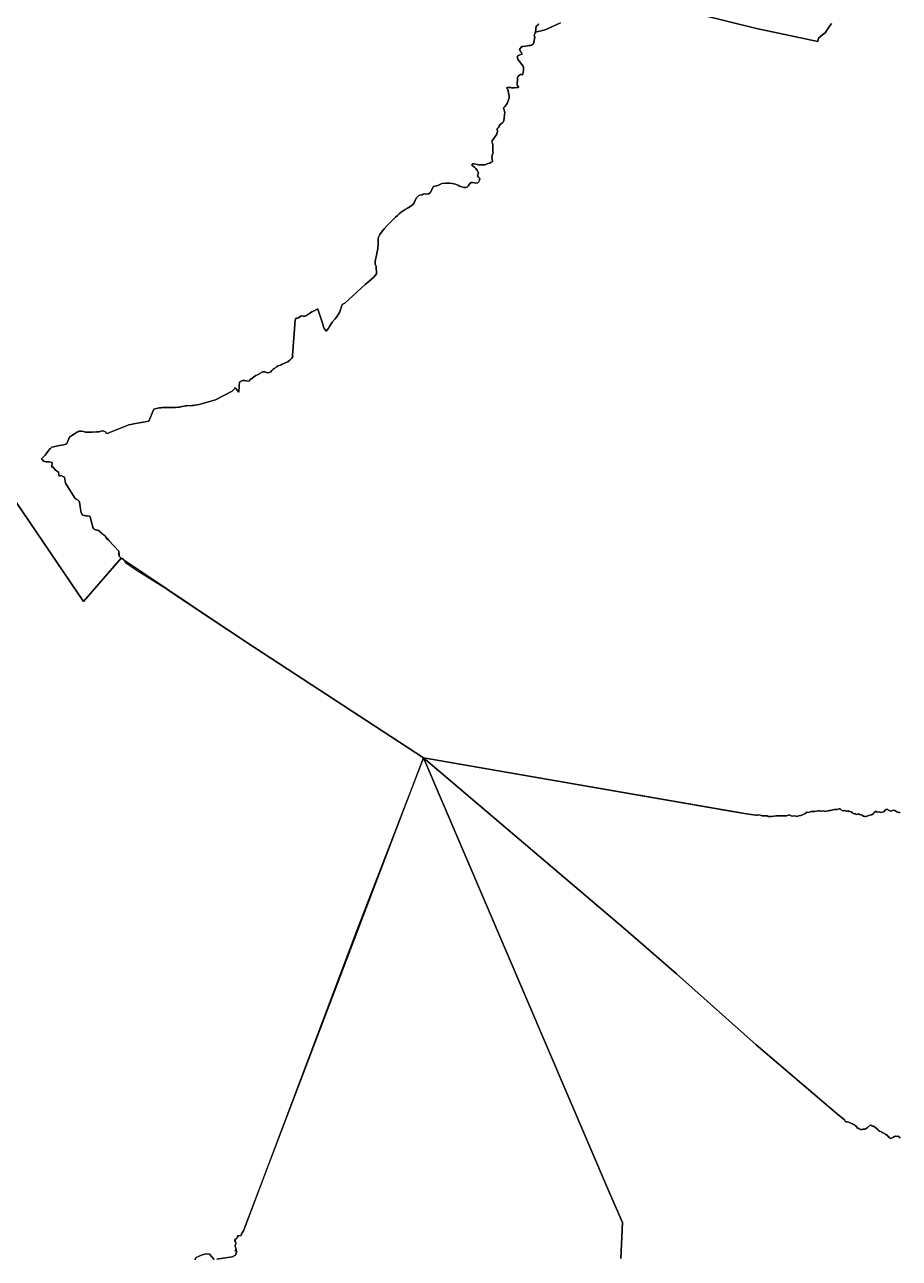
# Model space of a CAD drawing. Header units: inches. Extents: x 33.9 to 41.9, y -4.8 to 5.4.
# Drawn here: x 37.077 to 37.584, y -0.441 to 0.274 of the extents above; entities that cross this region are included whole.
import ezdxf

# ---------------------------------------------------------------- set-up
doc = ezdxf.new("R2010")
doc.units = ezdxf.units.IN
doc.header["$MEASUREMENT"] = 0
doc.layers.add('Counties', color=7, linetype='Continuous')

msp = doc.modelspace()

# ---------------------------------------------------------------- linework, layer by layer
at = {"layer": 'Counties'}
for points in [[(37.46936, 0.28014), (37.50148, 0.27225), (37.53706, 0.26467), (37.53749, 0.26661), (37.53907, 0.26793), (37.54136, 0.26967), (37.54364, 0.27311), (37.54501, 0.27513)], [(37.54501, 0.27513), (37.54364, 0.27311), (37.54136, 0.26967), (37.53907, 0.26793), (37.53749, 0.26661), (37.53706, 0.26467), (37.50148, 0.27225), (37.46936, 0.28014)], [(37.46936, 0.28014), (37.50148, 0.27225), (37.53706, 0.26467), (37.53749, 0.26661), (37.53907, 0.26793), (37.54136, 0.26967), (37.54364, 0.27311), (37.54501, 0.27513)], [(37.54501, 0.27513), (37.54364, 0.27311), (37.54136, 0.26967), (37.53907, 0.26793), (37.53749, 0.26661), (37.53706, 0.26467), (37.50148, 0.27225), (37.46936, 0.28014)], [(37.37523, 0.27483), (37.37495, 0.27436), (37.37447, 0.27396), (37.37378, 0.27361), (37.3734, 0.27003), (37.37334, 0.26987), (37.37317, 0.26944), (37.37274, 0.26841), (37.37279, 0.26784), (37.37298, 0.26727), (37.37279, 0.26632), (37.37226, 0.26326), (37.37111, 0.26255), (37.37049, 0.26241), (37.36978, 0.2623), (37.36899, 0.26218), (37.36766, 0.26192), (37.36632, 0.26172), (37.36561, 0.26169), (37.36484, 0.26074), (37.36426, 0.26002), (37.36562, 0.25733), (37.36442, 0.25701), (37.36358, 0.25666), (37.36304, 0.25617), (37.36275, 0.25574), (37.36338, 0.25405), (37.36625, 0.25038), (37.36641, 0.24947), (37.36641, 0.24871), (37.36642, 0.24792), (37.36621, 0.24668), (37.36585, 0.24545), (37.36534, 0.24557), (37.36463, 0.24565), (37.36424, 0.2451), (37.36347, 0.24454), (37.36305, 0.24377), (37.36297, 0.24298), (37.36273, 0.23985), (37.36293, 0.23889), (37.36371, 0.23843), (37.36319, 0.23796), (37.3626, 0.23795), (37.36121, 0.23791), (37.35958, 0.23792), (37.35905, 0.23797), (37.35816, 0.23799), (37.3572, 0.23802), (37.3567, 0.23762), (37.35738, 0.23687), (37.35818, 0.23303), (37.35813, 0.23207), (37.35781, 0.23086), (37.35728, 0.22929), (37.35695, 0.22868), (37.35671, 0.22812), (37.35563, 0.22692), (37.35492, 0.22616), (37.35544, 0.22437), (37.35567, 0.22337), (37.35549, 0.22257), (37.35544, 0.22196), (37.35533, 0.22077), (37.35524, 0.22016), (37.35503, 0.2189), (37.35463, 0.21798), (37.35418, 0.21734), (37.35319, 0.21669), (37.35245, 0.21584), (37.35221, 0.2149), (37.35148, 0.21449), (37.35131, 0.21387), (37.3514, 0.21257), (37.35129, 0.21196), (37.35103, 0.21102), (37.3483, 0.20708), (37.34808, 0.20643), (37.34846, 0.20583), (37.34876, 0.20455), (37.34877, 0.20094), (37.34896, 0.20007), (37.34841, 0.19881), (37.34823, 0.19823), (37.34822, 0.19725), (37.34839, 0.19671), (37.34849, 0.1951), (37.34765, 0.19464), (37.34691, 0.19418), (37.34576, 0.19397), (37.34511, 0.19359), (37.34432, 0.19323), (37.34324, 0.1931), (37.34234, 0.19314), (37.34139, 0.19319), (37.3405, 0.19321), (37.33972, 0.19337), (37.33882, 0.19358), (37.33765, 0.19378), (37.33686, 0.19378), (37.33637, 0.19318), (37.33673, 0.1928), (37.33724, 0.19244), (37.33808, 0.19187), (37.33895, 0.19104), (37.33975, 0.18972), (37.3404, 0.18856), (37.34014, 0.18792), (37.33975, 0.18687), (37.34042, 0.18602), (37.34118, 0.18534), (37.34092, 0.18438), (37.34041, 0.18316), (37.34001, 0.18276), (37.33877, 0.18249), (37.33809, 0.18269), (37.3369, 0.1829), (37.33625, 0.18291), (37.33545, 0.18233), (37.33501, 0.18169), (37.33444, 0.1808), (37.3339, 0.18017), (37.33299, 0.17996), (37.33186, 0.17996), (37.3308, 0.18039), (37.33018, 0.18054), (37.32939, 0.18088), (37.32889, 0.18121), (37.3281, 0.18162), (37.32698, 0.18195), (37.32602, 0.18226), (37.32518, 0.18245), (37.3236, 0.1826), (37.32155, 0.18262), (37.31921, 0.18241), (37.31795, 0.18174), (37.31683, 0.18113), (37.31434, 0.18054), (37.31246, 0.1769), (37.31148, 0.17632), (37.31055, 0.17624), (37.30961, 0.17628), (37.30835, 0.17625), (37.30771, 0.17576), (37.30649, 0.17561), (37.3058, 0.17535), (37.30425, 0.1739), (37.30308, 0.17112), (37.30237, 0.17022), (37.30111, 0.16924), (37.29917, 0.16809), (37.29787, 0.16737), (37.29669, 0.16648), (37.29575, 0.16585), (37.29449, 0.16487), (37.29348, 0.16388), (37.29238, 0.16282), (37.29187, 0.16242), (37.29127, 0.16182), (37.28978, 0.16042), (37.28881, 0.15939), (37.28733, 0.15779), (37.28574, 0.15603), (37.28411, 0.15411), (37.28317, 0.15283), (37.28241, 0.1513), (37.28232, 0.15018), (37.28228, 0.14807), (37.28225, 0.14711), (37.28215, 0.14476), (37.28139, 0.14183), (37.28044, 0.13719), (37.28057, 0.13551), (37.28113, 0.1343), (37.28126, 0.12997), (37.27974, 0.12814), (37.27586, 0.12474), (37.27471, 0.12373), (37.26291, 0.11299), (37.26146, 0.11226), (37.25995, 0.10792), (37.25825, 0.1051), (37.25714, 0.10377), (37.25553, 0.10196), (37.25406, 0.0995), (37.25324, 0.09809), (37.25216, 0.09682), (37.25101, 0.09825), (37.25061, 0.09924), (37.25009, 0.10088), (37.24737, 0.10959), (37.24687, 0.1095), (37.24617, 0.10919), (37.24571, 0.10883), (37.24493, 0.10851), (37.24383, 0.10792), (37.24306, 0.10744), (37.24198, 0.10673), (37.241, 0.10599), (37.24053, 0.1057), (37.23993, 0.10555), (37.23893, 0.10553), (37.23785, 0.1056), (37.23692, 0.10514), (37.23617, 0.10456), (37.23528, 0.10435), (37.23479, 0.10422), (37.23436, 0.10375), (37.2341, 0.10321), (37.23251, 0.08275), (37.2328, 0.08199), (37.23225, 0.08107), (37.2317, 0.08054), (37.23106, 0.07997), (37.22988, 0.07907), (37.22938, 0.07881), (37.22845, 0.07845), (37.22765, 0.0781), (37.2266, 0.07756), (37.22608, 0.07732), (37.22546, 0.07702), (37.22446, 0.0766), (37.22394, 0.0764), (37.2234, 0.07605), (37.22269, 0.07555), (37.22192, 0.0751), (37.22141, 0.07476), (37.22071, 0.07398), (37.21999, 0.07327), (37.21928, 0.07281), (37.21807, 0.07259), (37.21654, 0.07318), (37.2155, 0.07313), (37.2145, 0.07275), (37.2138, 0.07226), (37.21231, 0.07147), (37.21133, 0.07109), (37.20796, 0.0685), (37.20776, 0.06777), (37.20566, 0.06805), (37.20496, 0.0681), (37.20387, 0.06817), (37.20317, 0.06799), (37.20217, 0.06734), (37.20183, 0.06673), (37.2016, 0.06588), (37.20166, 0.06493), (37.20154, 0.06148), (37.20051, 0.06261), (37.19989, 0.06329), (37.19944, 0.06378), (37.19909, 0.06416), (37.19931, 0.06365), (37.19762, 0.062), (37.18791, 0.05696), (37.17842, 0.05419), (37.17601, 0.05386), (37.17523, 0.05373), (37.17437, 0.05367), (37.17113, 0.05352), (37.17032, 0.0535), (37.16793, 0.0529), (37.16725, 0.05277), (37.16662, 0.05271), (37.16485, 0.05253), (37.16355, 0.05247), (37.16221, 0.05247), (37.15717, 0.05244), (37.15649, 0.0524), (37.15531, 0.05234), (37.15219, 0.05158), (37.1494, 0.04467), (37.14051, 0.04298), (37.13981, 0.04279), (37.13784, 0.04244), (37.12518, 0.03735), (37.12466, 0.03769), (37.12414, 0.03833), (37.12333, 0.03884), (37.12264, 0.03891), (37.12157, 0.03873), (37.1205, 0.03849), (37.11896, 0.03833), (37.11647, 0.03819), (37.11395, 0.03817), (37.11261, 0.03823), (37.11155, 0.0385), (37.11009, 0.0387), (37.10894, 0.0387), (37.10832, 0.03843), (37.10761, 0.03822), (37.10663, 0.03743), (37.10618, 0.03719), (37.10471, 0.03625), (37.10413, 0.03582), (37.10345, 0.03528), (37.1019, 0.03172), (37.10115, 0.03134), (37.10005, 0.03093), (37.09753, 0.03057), (37.0932, 0.02951), (37.09239, 0.02881), (37.09192, 0.02856), (37.08934, 0.02496), (37.08719, 0.02284), (37.08733, 0.02236), (37.08784, 0.02193), (37.08837, 0.02141), (37.089, 0.02118), (37.08988, 0.02109), (37.09158, 0.021), (37.09324, 0.02058), (37.09306, 0.01797), (37.09371, 0.01811), (37.09521, 0.01615), (37.09693, 0.01508), (37.09744, 0.01265), (37.09811, 0.01299), (37.09853, 0.01328), (37.09905, 0.01275), (37.1004, 0.01203), (37.10106, 0.00856), (37.10666, -0.00025), (37.10678, -0.0002), (37.10693, -0.00042), (37.10728, -0.00045), (37.10745, -0.00065), (37.1077, -0.00077), (37.10797, -0.00095), (37.10834, -0.00112), (37.10861, -0.00133), (37.10881, -0.00152), (37.10895, -0.00185), (37.10917, -0.0024), (37.10999, -0.0077), (37.11019, -0.00845), (37.1104, -0.00901), (37.11068, -0.00956), (37.11088, -0.00974), (37.1111, -0.00986), (37.11142, -0.00997), (37.11175, -0.01004), (37.11201, -0.01012), (37.11232, -0.01018), (37.11289, -0.01024), (37.11355, -0.01027), (37.11414, -0.0103), (37.11455, -0.01034), (37.11483, -0.01043), (37.11504, -0.01056), (37.11525, -0.0108), (37.11543, -0.01102), (37.11562, -0.0115), (37.11679, -0.01697), (37.11738, -0.01784), (37.11789, -0.01827), (37.11852, -0.01845), (37.11922, -0.01857), (37.11977, -0.01869), (37.12035, -0.01891), (37.12064, -0.01891), (37.12357, -0.02175), (37.12628, -0.02476), (37.1319, -0.03078), (37.13209, -0.0337), (37.13335, -0.03486), (37.11139, -0.06005), (37.07238, -0.00244)], [(37.37523, 0.27483), (37.37495, 0.27436), (37.37447, 0.27396), (37.37378, 0.27361), (37.3734, 0.27003), (37.37334, 0.26987), (37.37317, 0.26944), (37.37274, 0.26841), (37.37279, 0.26784), (37.37298, 0.26727), (37.37279, 0.26632), (37.37226, 0.26326), (37.37111, 0.26255), (37.37049, 0.26241), (37.36978, 0.2623), (37.36899, 0.26218), (37.36766, 0.26192), (37.36632, 0.26172), (37.36561, 0.26169), (37.36484, 0.26074), (37.36426, 0.26002), (37.36562, 0.25733), (37.36442, 0.25701), (37.36358, 0.25666), (37.36304, 0.25617), (37.36275, 0.25574), (37.36338, 0.25405), (37.36625, 0.25038), (37.36641, 0.24947), (37.36641, 0.24871), (37.36642, 0.24792), (37.36621, 0.24668), (37.36585, 0.24545), (37.36534, 0.24557), (37.36463, 0.24565), (37.36424, 0.2451), (37.36347, 0.24454), (37.36305, 0.24377), (37.36297, 0.24298), (37.36273, 0.23985), (37.36293, 0.23889), (37.36371, 0.23843), (37.36319, 0.23796), (37.3626, 0.23795), (37.36121, 0.23791), (37.35958, 0.23792), (37.35905, 0.23797), (37.35816, 0.23799), (37.3572, 0.23802), (37.3567, 0.23762), (37.35738, 0.23687), (37.35818, 0.23303), (37.35813, 0.23207), (37.35781, 0.23086), (37.35728, 0.22929), (37.35695, 0.22868), (37.35671, 0.22812), (37.35563, 0.22692), (37.35492, 0.22616), (37.35544, 0.22437), (37.35567, 0.22337), (37.35549, 0.22257), (37.35544, 0.22196), (37.35533, 0.22077), (37.35524, 0.22016), (37.35503, 0.2189), (37.35463, 0.21798), (37.35418, 0.21734), (37.35319, 0.21669), (37.35245, 0.21584), (37.35221, 0.2149), (37.35148, 0.21449), (37.35131, 0.21387), (37.3514, 0.21257), (37.35129, 0.21196), (37.35103, 0.21102), (37.3483, 0.20708), (37.34808, 0.20643), (37.34846, 0.20583), (37.34876, 0.20455), (37.34877, 0.20094), (37.34896, 0.20007), (37.34841, 0.19881), (37.34823, 0.19823), (37.34822, 0.19725), (37.34839, 0.19671), (37.34849, 0.1951), (37.34765, 0.19464), (37.34691, 0.19418), (37.34576, 0.19397), (37.34511, 0.19359), (37.34432, 0.19323), (37.34324, 0.1931), (37.34234, 0.19314), (37.34139, 0.19319), (37.3405, 0.19321), (37.33972, 0.19337), (37.33882, 0.19358), (37.33765, 0.19378), (37.33686, 0.19378), (37.33637, 0.19318), (37.33673, 0.1928), (37.33724, 0.19244), (37.33808, 0.19187), (37.33895, 0.19104), (37.33975, 0.18972), (37.3404, 0.18856), (37.34014, 0.18792), (37.33975, 0.18687), (37.34042, 0.18602), (37.34118, 0.18534), (37.34092, 0.18438), (37.34041, 0.18316), (37.34001, 0.18276), (37.33877, 0.18249), (37.33809, 0.18269), (37.3369, 0.1829), (37.33625, 0.18291), (37.33545, 0.18233), (37.33501, 0.18169), (37.33444, 0.1808), (37.3339, 0.18017), (37.33299, 0.17996), (37.33186, 0.17996), (37.3308, 0.18039), (37.33018, 0.18054), (37.32939, 0.18088), (37.32889, 0.18121), (37.3281, 0.18162), (37.32698, 0.18195), (37.32602, 0.18226), (37.32518, 0.18245), (37.3236, 0.1826), (37.32155, 0.18262), (37.31921, 0.18241), (37.31795, 0.18174), (37.31683, 0.18113), (37.31434, 0.18054), (37.31246, 0.1769), (37.31148, 0.17632), (37.31055, 0.17624), (37.30961, 0.17628), (37.30835, 0.17625), (37.30771, 0.17576), (37.30649, 0.17561), (37.3058, 0.17535), (37.30425, 0.1739), (37.30308, 0.17112), (37.30237, 0.17022), (37.30111, 0.16924), (37.29917, 0.16809), (37.29787, 0.16737), (37.29669, 0.16648), (37.29575, 0.16585), (37.29449, 0.16487), (37.29348, 0.16388), (37.29238, 0.16282), (37.29187, 0.16242), (37.29127, 0.16182), (37.28978, 0.16042), (37.28881, 0.15939), (37.28733, 0.15779), (37.28574, 0.15603), (37.28411, 0.15411), (37.28317, 0.15283), (37.28241, 0.1513), (37.28232, 0.15018), (37.28228, 0.14807), (37.28225, 0.14711), (37.28215, 0.14476), (37.28139, 0.14183), (37.28044, 0.13719), (37.28057, 0.13551), (37.28113, 0.1343), (37.28126, 0.12997), (37.27974, 0.12814), (37.27586, 0.12474), (37.27471, 0.12373), (37.26291, 0.11299), (37.26146, 0.11226), (37.25995, 0.10792), (37.25825, 0.1051), (37.25714, 0.10377), (37.25553, 0.10196), (37.25406, 0.0995), (37.25324, 0.09809), (37.25216, 0.09682), (37.25101, 0.09825), (37.25061, 0.09924), (37.25009, 0.10088), (37.24737, 0.10959), (37.24687, 0.1095), (37.24617, 0.10919), (37.24571, 0.10883), (37.24493, 0.10851), (37.24383, 0.10792), (37.24306, 0.10744), (37.24198, 0.10673), (37.241, 0.10599), (37.24053, 0.1057), (37.23993, 0.10555), (37.23893, 0.10553), (37.23785, 0.1056), (37.23692, 0.10514), (37.23617, 0.10456), (37.23528, 0.10435), (37.23479, 0.10422), (37.23436, 0.10375), (37.2341, 0.10321), (37.23251, 0.08275), (37.2328, 0.08199), (37.23225, 0.08107), (37.2317, 0.08054), (37.23106, 0.07997), (37.22988, 0.07907), (37.22938, 0.07881), (37.22845, 0.07845), (37.22765, 0.0781), (37.2266, 0.07756), (37.22608, 0.07732), (37.22546, 0.07702), (37.22446, 0.0766), (37.22394, 0.0764), (37.2234, 0.07605), (37.22269, 0.07555), (37.22192, 0.0751), (37.22141, 0.07476), (37.22071, 0.07398), (37.21999, 0.07327), (37.21928, 0.07281), (37.21807, 0.07259), (37.21654, 0.07318), (37.2155, 0.07313), (37.2145, 0.07275), (37.2138, 0.07226), (37.21231, 0.07147), (37.21133, 0.07109), (37.20796, 0.0685), (37.20776, 0.06777), (37.20566, 0.06805), (37.20496, 0.0681), (37.20387, 0.06817), (37.20317, 0.06799), (37.20217, 0.06734), (37.20183, 0.06673), (37.2016, 0.06588), (37.20166, 0.06493), (37.20154, 0.06148), (37.20051, 0.06261), (37.19989, 0.06329), (37.19944, 0.06378), (37.19909, 0.06416), (37.19931, 0.06365), (37.19762, 0.062), (37.18791, 0.05696), (37.17842, 0.05419), (37.17601, 0.05386), (37.17523, 0.05373), (37.17437, 0.05367), (37.17113, 0.05352), (37.17032, 0.0535), (37.16793, 0.0529), (37.16725, 0.05277), (37.16662, 0.05271), (37.16485, 0.05253), (37.16355, 0.05247), (37.16221, 0.05247), (37.15717, 0.05244), (37.15649, 0.0524), (37.15531, 0.05234), (37.15219, 0.05158), (37.1494, 0.04467), (37.14051, 0.04298), (37.13981, 0.04279), (37.13784, 0.04244), (37.12518, 0.03735), (37.12466, 0.03769), (37.12414, 0.03833), (37.12333, 0.03884), (37.12264, 0.03891), (37.12157, 0.03873), (37.1205, 0.03849), (37.11896, 0.03833), (37.11647, 0.03819), (37.11395, 0.03817), (37.11261, 0.03823), (37.11155, 0.0385), (37.11009, 0.0387), (37.10894, 0.0387), (37.10832, 0.03843), (37.10761, 0.03822), (37.10663, 0.03743), (37.10618, 0.03719), (37.10471, 0.03625), (37.10413, 0.03582), (37.10345, 0.03528), (37.1019, 0.03172), (37.10115, 0.03134), (37.10005, 0.03093), (37.09753, 0.03057), (37.0932, 0.02951), (37.09239, 0.02881), (37.09192, 0.02856), (37.08934, 0.02496), (37.08719, 0.02284), (37.08733, 0.02236), (37.08784, 0.02193), (37.08837, 0.02141), (37.089, 0.02118), (37.08988, 0.02109), (37.09158, 0.021), (37.09324, 0.02058), (37.09306, 0.01797), (37.09371, 0.01811), (37.09521, 0.01615), (37.09693, 0.01508), (37.09744, 0.01265), (37.09811, 0.01299), (37.09853, 0.01328), (37.09905, 0.01275), (37.1004, 0.01203), (37.10106, 0.00856), (37.10666, -0.00025), (37.10678, -0.0002), (37.10693, -0.00042), (37.10728, -0.00045), (37.10745, -0.00065), (37.1077, -0.00077), (37.10797, -0.00095), (37.10834, -0.00112), (37.10861, -0.00133), (37.10881, -0.00152), (37.10895, -0.00185), (37.10917, -0.0024), (37.10999, -0.0077), (37.11019, -0.00845), (37.1104, -0.00901), (37.11068, -0.00956), (37.11088, -0.00974), (37.1111, -0.00986), (37.11142, -0.00997), (37.11175, -0.01004), (37.11201, -0.01012), (37.11232, -0.01018), (37.11289, -0.01024), (37.11355, -0.01027), (37.11414, -0.0103), (37.11455, -0.01034), (37.11483, -0.01043), (37.11504, -0.01056), (37.11525, -0.0108), (37.11543, -0.01102), (37.11562, -0.0115), (37.11679, -0.01697), (37.11738, -0.01784), (37.11789, -0.01827), (37.11852, -0.01845), (37.11922, -0.01857), (37.11977, -0.01869), (37.12035, -0.01891), (37.12064, -0.01891), (37.12357, -0.02175), (37.12628, -0.02476), (37.1319, -0.03078), (37.13209, -0.0337), (37.13335, -0.03486), (37.11139, -0.06005), (37.07238, -0.00244)], [(37.58477, -0.1823), (37.58417, -0.1823), (37.58325, -0.18215), (37.58223, -0.18148), (37.58176, -0.1812), (37.5808, -0.18094), (37.57957, -0.18148), (37.5788, -0.18134), (37.57771, -0.18079), (37.57744, -0.18032), (37.57676, -0.18045), (37.57589, -0.18102), (37.57523, -0.18182), (37.57414, -0.18211), (37.57341, -0.18225), (37.57262, -0.18195), (37.57168, -0.18207), (37.57115, -0.18186), (37.57046, -0.18143), (37.57007, -0.18187), (37.56971, -0.18245), (37.56905, -0.18296), (37.56811, -0.18354), (37.56709, -0.18383), (37.56563, -0.18448), (37.56491, -0.18462), (37.56411, -0.18454), (37.56331, -0.18441), (37.56287, -0.18385), (37.56203, -0.18356), (37.56126, -0.18336), (37.56062, -0.18314), (37.55996, -0.1832), (37.55937, -0.18345), (37.5589, -0.18309), (37.55818, -0.18296), (37.55703, -0.18242), (37.55656, -0.18195), (37.556, -0.18173), (37.55525, -0.18174), (37.55458, -0.18137), (37.55407, -0.18158), (37.55341, -0.18152), (37.5528, -0.18116), (37.55191, -0.18138), (37.55097, -0.18117), (37.55037, -0.18054), (37.54996, -0.18023), (37.54938, -0.18007), (37.54888, -0.18027), (37.54833, -0.18055), (37.54769, -0.18056), (37.54669, -0.1805), (37.54591, -0.18074), (37.54517, -0.18097), (37.54436, -0.18112), (37.54377, -0.18112), (37.54286, -0.18129), (37.54157, -0.18161), (37.54031, -0.18123), (37.53866, -0.18141), (37.53778, -0.18135), (37.53724, -0.18129), (37.53536, -0.18173), (37.53407, -0.18168), (37.53314, -0.18165), (37.53167, -0.18221), (37.53071, -0.18216), (37.52951, -0.18307), (37.52864, -0.18352), (37.5277, -0.18386), (37.52713, -0.18405), (37.52582, -0.1843), (37.52514, -0.18457), (37.52459, -0.18433), (37.52363, -0.1843), (37.52243, -0.18438), (37.52169, -0.18425), (37.52038, -0.18361), (37.51884, -0.18415), (37.51678, -0.18427), (37.51594, -0.18413), (37.51367, -0.18422), (37.51287, -0.1843), (37.51158, -0.18437), (37.51019, -0.18451), (37.50908, -0.18468), (37.50833, -0.18454), (37.50764, -0.18429), (37.50641, -0.18412), (37.50524, -0.18412), (37.50471, -0.18414), (37.50372, -0.18382), (37.50273, -0.18362), (37.502, -0.18374), (37.50123, -0.1838), (37.49565, -0.18303), (37.30843, -0.15054), (37.21052, -0.08653), (37.18268, -0.06806), (37.15995, -0.053), (37.14262, -0.04221), (37.13587, -0.03748), (37.13539, -0.03632), (37.13442, -0.03525), (37.13335, -0.03486), (37.13209, -0.0337), (37.132, -0.03243), (37.1319, -0.03078), (37.12628, -0.02476), (37.12493, -0.02379), (37.12444, -0.02253), (37.12357, -0.02175), (37.12144, -0.0202), (37.12086, -0.01913), (37.12064, -0.01891), (37.12035, -0.01891), (37.11977, -0.01869), (37.11922, -0.01857), (37.11852, -0.01845), (37.11789, -0.01827), (37.11738, -0.01784), (37.11679, -0.01697), (37.11562, -0.0115), (37.11543, -0.01102), (37.11525, -0.0108), (37.11504, -0.01056), (37.11483, -0.01043), (37.1111, -0.00986), (37.11019, -0.00845), (37.1099, -0.0073), (37.10917, -0.0024), (37.10895, -0.00185), (37.10881, -0.00152), (37.10861, -0.00133), (37.10834, -0.00112), (37.10797, -0.00095), (37.1077, -0.00077), (37.10745, -0.00065), (37.10728, -0.00045), (37.10693, -0.00042), (37.10678, -0.0002), (37.10666, -0.00025), (37.10106, 0.00856), (37.1004, 0.01203), (37.09905, 0.01275), (37.09853, 0.01328), (37.09811, 0.01299), (37.09744, 0.01265), (37.09693, 0.01508), (37.09521, 0.01615), (37.09371, 0.01811), (37.09306, 0.01797), (37.09324, 0.02058), (37.09158, 0.021), (37.08988, 0.02109), (37.089, 0.02118), (37.08837, 0.02141), (37.08784, 0.02193), (37.08733, 0.02236), (37.08719, 0.02284), (37.08934, 0.02496), (37.09192, 0.02856), (37.09239, 0.02881), (37.0932, 0.02951), (37.09753, 0.03057), (37.10005, 0.03093), (37.10115, 0.03134), (37.1019, 0.03172), (37.10345, 0.03528), (37.10413, 0.03582), (37.10471, 0.03625), (37.10618, 0.03719), (37.10663, 0.03743), (37.10761, 0.03822), (37.10832, 0.03843), (37.10894, 0.0387), (37.11009, 0.0387), (37.11155, 0.0385), (37.11261, 0.03823), (37.11395, 0.03817), (37.11647, 0.03819), (37.11896, 0.03833), (37.1205, 0.03849), (37.12157, 0.03873), (37.12264, 0.03891), (37.12333, 0.03884), (37.12414, 0.03833), (37.12466, 0.03769), (37.12518, 0.03735), (37.13784, 0.04244), (37.13981, 0.04279), (37.14051, 0.04298), (37.1494, 0.04467), (37.15219, 0.05158), (37.15531, 0.05234), (37.15649, 0.0524), (37.15717, 0.05244), (37.16221, 0.05247), (37.16355, 0.05247), (37.16485, 0.05253), (37.16662, 0.05271), (37.16725, 0.05277), (37.16793, 0.0529), (37.17032, 0.0535), (37.17113, 0.05352), (37.17437, 0.05367), (37.17523, 0.05373), (37.17601, 0.05386), (37.17842, 0.05419), (37.18791, 0.05696), (37.19762, 0.062), (37.19931, 0.06365), (37.19909, 0.06416), (37.19944, 0.06378), (37.19989, 0.06329), (37.20051, 0.06261), (37.20154, 0.06148), (37.20166, 0.06493), (37.2016, 0.06588), (37.20183, 0.06673), (37.20217, 0.06734), (37.20317, 0.06799), (37.20387, 0.06817), (37.20496, 0.0681), (37.20566, 0.06805), (37.20776, 0.06777), (37.20796, 0.0685), (37.21133, 0.07109), (37.21231, 0.07147), (37.2138, 0.07226), (37.2145, 0.07275), (37.2155, 0.07313), (37.21654, 0.07318), (37.21807, 0.07259), (37.21928, 0.07281), (37.21999, 0.07327), (37.22071, 0.07398), (37.22141, 0.07476), (37.22192, 0.0751), (37.22269, 0.07555), (37.2234, 0.07605), (37.22394, 0.0764), (37.22446, 0.0766), (37.22546, 0.07702), (37.22608, 0.07732), (37.2266, 0.07756), (37.22765, 0.0781), (37.22845, 0.07845), (37.22938, 0.07881), (37.22988, 0.07907), (37.23106, 0.07997), (37.2317, 0.08054), (37.23225, 0.08107), (37.2328, 0.08199), (37.23251, 0.08275), (37.2341, 0.10321), (37.23436, 0.10375), (37.23479, 0.10422), (37.23528, 0.10435), (37.23617, 0.10456), (37.23692, 0.10514), (37.23785, 0.1056), (37.23893, 0.10553), (37.23993, 0.10555), (37.24053, 0.1057), (37.241, 0.10599), (37.24198, 0.10673), (37.24306, 0.10744), (37.24383, 0.10792), (37.24493, 0.10851), (37.24571, 0.10883), (37.24617, 0.10919), (37.24687, 0.1095), (37.24737, 0.10959), (37.25009, 0.10088), (37.25061, 0.09924), (37.25101, 0.09825), (37.25216, 0.09682), (37.25324, 0.09809), (37.25406, 0.0995), (37.25553, 0.10196), (37.25714, 0.10377), (37.25825, 0.1051), (37.25995, 0.10792), (37.26146, 0.11226), (37.26291, 0.11299), (37.27471, 0.12373), (37.27586, 0.12474), (37.27974, 0.12814), (37.28126, 0.12997), (37.28113, 0.1343), (37.28057, 0.13551), (37.28044, 0.13719), (37.28139, 0.14183), (37.28215, 0.14476), (37.28225, 0.14711), (37.28228, 0.14807), (37.28232, 0.15018), (37.28241, 0.1513), (37.28317, 0.15283), (37.28411, 0.15411), (37.28574, 0.15603), (37.28733, 0.15779), (37.28881, 0.15939), (37.28978, 0.16042), (37.29127, 0.16182), (37.29187, 0.16242), (37.29238, 0.16282), (37.29348, 0.16388), (37.29449, 0.16487), (37.29575, 0.16585), (37.29669, 0.16648), (37.29787, 0.16737), (37.29917, 0.16809), (37.30111, 0.16924), (37.30237, 0.17022), (37.30308, 0.17112), (37.30425, 0.1739), (37.3058, 0.17535), (37.30649, 0.17561), (37.30771, 0.17576), (37.30835, 0.17625), (37.30961, 0.17628), (37.31055, 0.17624), (37.31148, 0.17632), (37.31246, 0.1769), (37.31434, 0.18054), (37.31683, 0.18113), (37.31795, 0.18174), (37.31921, 0.18241), (37.32155, 0.18262), (37.3236, 0.1826), (37.32518, 0.18245), (37.32602, 0.18226), (37.32698, 0.18195), (37.3281, 0.18162), (37.32889, 0.18121), (37.32939, 0.18088), (37.33018, 0.18054), (37.3308, 0.18039), (37.33186, 0.17996), (37.33299, 0.17996), (37.3339, 0.18017), (37.33444, 0.1808), (37.33501, 0.18169), (37.33545, 0.18233), (37.33625, 0.18291), (37.3369, 0.1829), (37.33809, 0.18269), (37.33877, 0.18249), (37.34001, 0.18276), (37.34041, 0.18316), (37.34092, 0.18438), (37.34118, 0.18534), (37.34042, 0.18602), (37.33975, 0.18687), (37.34014, 0.18792), (37.3404, 0.18856), (37.33975, 0.18972), (37.33895, 0.19104), (37.33808, 0.19187), (37.33724, 0.19244), (37.33673, 0.1928), (37.33637, 0.19318), (37.33686, 0.19378), (37.33765, 0.19378), (37.33882, 0.19358), (37.33972, 0.19337), (37.3405, 0.19321), (37.34139, 0.19319), (37.34234, 0.19314), (37.34324, 0.1931), (37.34432, 0.19323), (37.34511, 0.19359), (37.34576, 0.19397), (37.34691, 0.19418), (37.34765, 0.19464), (37.34849, 0.1951), (37.34839, 0.19671), (37.34822, 0.19725), (37.34823, 0.19823), (37.34841, 0.19881), (37.34896, 0.20007), (37.34877, 0.20094), (37.34876, 0.20455), (37.34846, 0.20583), (37.34808, 0.20643), (37.3483, 0.20708), (37.35103, 0.21102), (37.35129, 0.21196), (37.3514, 0.21257), (37.35131, 0.21387), (37.35148, 0.21449), (37.35221, 0.2149), (37.35245, 0.21584), (37.35319, 0.21669), (37.35418, 0.21734), (37.35463, 0.21798), (37.35503, 0.2189), (37.35524, 0.22016), (37.35533, 0.22077), (37.35544, 0.22196), (37.35549, 0.22257), (37.35567, 0.22337), (37.35544, 0.22437), (37.35492, 0.22616), (37.35563, 0.22692), (37.35671, 0.22812), (37.35695, 0.22868), (37.35728, 0.22929), (37.35781, 0.23086), (37.35813, 0.23207), (37.35818, 0.23303), (37.35738, 0.23687), (37.3567, 0.23762), (37.3572, 0.23802), (37.35816, 0.23799), (37.35905, 0.23797), (37.35958, 0.23792), (37.36121, 0.23791), (37.3626, 0.23795), (37.36319, 0.23796), (37.36371, 0.23843), (37.36293, 0.23889), (37.36273, 0.23985), (37.36297, 0.24298), (37.36305, 0.24377), (37.36347, 0.24454), (37.36424, 0.2451), (37.36463, 0.24565), (37.36534, 0.24557), (37.36585, 0.24545), (37.36621, 0.24668), (37.36642, 0.24792), (37.36641, 0.24871), (37.36641, 0.24947), (37.36625, 0.25038), (37.36338, 0.25405), (37.36275, 0.25574), (37.36304, 0.25617), (37.36358, 0.25666), (37.36442, 0.25701), (37.36562, 0.25733), (37.36426, 0.26002), (37.36484, 0.26074), (37.36561, 0.26169), (37.36632, 0.26172), (37.36766, 0.26192), (37.36899, 0.26218), (37.36978, 0.2623), (37.37049, 0.26241), (37.37111, 0.26255), (37.37226, 0.26326), (37.37279, 0.26632), (37.37298, 0.26727), (37.37279, 0.26784), (37.37274, 0.26841), (37.37317, 0.26944), (37.37334, 0.26987), (37.3734, 0.27003), (37.37913, 0.27141), (37.38784, 0.27557)], [(37.58477, -0.1823), (37.58417, -0.1823), (37.58325, -0.18215), (37.58223, -0.18148), (37.58176, -0.1812), (37.5808, -0.18094), (37.57957, -0.18148), (37.5788, -0.18134), (37.57771, -0.18079), (37.57744, -0.18032), (37.57676, -0.18045), (37.57589, -0.18102), (37.57523, -0.18182), (37.57414, -0.18211), (37.57341, -0.18225), (37.57262, -0.18195), (37.57168, -0.18207), (37.57115, -0.18186), (37.57046, -0.18143), (37.57007, -0.18187), (37.56971, -0.18245), (37.56905, -0.18296), (37.56811, -0.18354), (37.56709, -0.18383), (37.56563, -0.18448), (37.56491, -0.18462), (37.56411, -0.18454), (37.56331, -0.18441), (37.56287, -0.18385), (37.56203, -0.18356), (37.56126, -0.18336), (37.56062, -0.18314), (37.55996, -0.1832), (37.55937, -0.18345), (37.5589, -0.18309), (37.55818, -0.18296), (37.55703, -0.18242), (37.55656, -0.18195), (37.556, -0.18173), (37.55525, -0.18174), (37.55458, -0.18137), (37.55407, -0.18158), (37.55341, -0.18152), (37.5528, -0.18116), (37.55191, -0.18138), (37.55097, -0.18117), (37.55037, -0.18054), (37.54996, -0.18023), (37.54938, -0.18007), (37.54888, -0.18027), (37.54833, -0.18055), (37.54769, -0.18056), (37.54669, -0.1805), (37.54591, -0.18074), (37.54517, -0.18097), (37.54436, -0.18112), (37.54377, -0.18112), (37.54286, -0.18129), (37.54157, -0.18161), (37.54031, -0.18123), (37.53866, -0.18141), (37.53778, -0.18135), (37.53724, -0.18129), (37.53536, -0.18173), (37.53407, -0.18168), (37.53314, -0.18165), (37.53167, -0.18221), (37.53071, -0.18216), (37.52951, -0.18307), (37.52864, -0.18352), (37.5277, -0.18386), (37.52713, -0.18405), (37.52582, -0.1843), (37.52514, -0.18457), (37.52459, -0.18433), (37.52363, -0.1843), (37.52243, -0.18438), (37.52169, -0.18425), (37.52038, -0.18361), (37.51884, -0.18415), (37.51678, -0.18427), (37.51594, -0.18413), (37.51367, -0.18422), (37.51287, -0.1843), (37.51158, -0.18437), (37.51019, -0.18451), (37.50908, -0.18468), (37.50833, -0.18454), (37.50764, -0.18429), (37.50641, -0.18412), (37.50524, -0.18412), (37.50471, -0.18414), (37.50372, -0.18382), (37.50273, -0.18362), (37.502, -0.18374), (37.50123, -0.1838), (37.49565, -0.18303), (37.30843, -0.15054), (37.21052, -0.08653), (37.18268, -0.06806), (37.15995, -0.053), (37.14262, -0.04221), (37.13587, -0.03748), (37.13539, -0.03632), (37.13442, -0.03525), (37.13335, -0.03486), (37.13209, -0.0337), (37.132, -0.03243), (37.1319, -0.03078), (37.12628, -0.02476), (37.12493, -0.02379), (37.12444, -0.02253), (37.12357, -0.02175), (37.12144, -0.0202), (37.12086, -0.01913), (37.12064, -0.01891), (37.12035, -0.01891), (37.11977, -0.01869), (37.11922, -0.01857), (37.11852, -0.01845), (37.11789, -0.01827), (37.11738, -0.01784), (37.11679, -0.01697), (37.11562, -0.0115), (37.11543, -0.01102), (37.11525, -0.0108), (37.11504, -0.01056), (37.11483, -0.01043), (37.1111, -0.00986), (37.11019, -0.00845), (37.1099, -0.0073), (37.10917, -0.0024), (37.10895, -0.00185), (37.10881, -0.00152), (37.10861, -0.00133), (37.10834, -0.00112), (37.10797, -0.00095), (37.1077, -0.00077), (37.10745, -0.00065), (37.10728, -0.00045), (37.10693, -0.00042), (37.10678, -0.0002), (37.10666, -0.00025), (37.10106, 0.00856), (37.1004, 0.01203), (37.09905, 0.01275), (37.09853, 0.01328), (37.09811, 0.01299), (37.09744, 0.01265), (37.09693, 0.01508), (37.09521, 0.01615), (37.09371, 0.01811), (37.09306, 0.01797), (37.09324, 0.02058), (37.09158, 0.021), (37.08988, 0.02109), (37.089, 0.02118), (37.08837, 0.02141), (37.08784, 0.02193), (37.08733, 0.02236), (37.08719, 0.02284), (37.08934, 0.02496), (37.09192, 0.02856), (37.09239, 0.02881), (37.0932, 0.02951), (37.09753, 0.03057), (37.10005, 0.03093), (37.10115, 0.03134), (37.1019, 0.03172), (37.10345, 0.03528), (37.10413, 0.03582), (37.10471, 0.03625), (37.10618, 0.03719), (37.10663, 0.03743), (37.10761, 0.03822), (37.10832, 0.03843), (37.10894, 0.0387), (37.11009, 0.0387), (37.11155, 0.0385), (37.11261, 0.03823), (37.11395, 0.03817), (37.11647, 0.03819), (37.11896, 0.03833), (37.1205, 0.03849), (37.12157, 0.03873), (37.12264, 0.03891), (37.12333, 0.03884), (37.12414, 0.03833), (37.12466, 0.03769), (37.12518, 0.03735), (37.13784, 0.04244), (37.13981, 0.04279), (37.14051, 0.04298), (37.1494, 0.04467), (37.15219, 0.05158), (37.15531, 0.05234), (37.15649, 0.0524), (37.15717, 0.05244), (37.16221, 0.05247), (37.16355, 0.05247), (37.16485, 0.05253), (37.16662, 0.05271), (37.16725, 0.05277), (37.16793, 0.0529), (37.17032, 0.0535), (37.17113, 0.05352), (37.17437, 0.05367), (37.17523, 0.05373), (37.17601, 0.05386), (37.17842, 0.05419), (37.18791, 0.05696), (37.19762, 0.062), (37.19931, 0.06365), (37.19909, 0.06416), (37.19944, 0.06378), (37.19989, 0.06329), (37.20051, 0.06261), (37.20154, 0.06148), (37.20166, 0.06493), (37.2016, 0.06588), (37.20183, 0.06673), (37.20217, 0.06734), (37.20317, 0.06799), (37.20387, 0.06817), (37.20496, 0.0681), (37.20566, 0.06805), (37.20776, 0.06777), (37.20796, 0.0685), (37.21133, 0.07109), (37.21231, 0.07147), (37.2138, 0.07226), (37.2145, 0.07275), (37.2155, 0.07313), (37.21654, 0.07318), (37.21807, 0.07259), (37.21928, 0.07281), (37.21999, 0.07327), (37.22071, 0.07398), (37.22141, 0.07476), (37.22192, 0.0751), (37.22269, 0.07555), (37.2234, 0.07605), (37.22394, 0.0764), (37.22446, 0.0766), (37.22546, 0.07702), (37.22608, 0.07732), (37.2266, 0.07756), (37.22765, 0.0781), (37.22845, 0.07845), (37.22938, 0.07881), (37.22988, 0.07907), (37.23106, 0.07997), (37.2317, 0.08054), (37.23225, 0.08107), (37.2328, 0.08199), (37.23251, 0.08275), (37.2341, 0.10321), (37.23436, 0.10375), (37.23479, 0.10422), (37.23528, 0.10435), (37.23617, 0.10456), (37.23692, 0.10514), (37.23785, 0.1056), (37.23893, 0.10553), (37.23993, 0.10555), (37.24053, 0.1057), (37.241, 0.10599), (37.24198, 0.10673), (37.24306, 0.10744), (37.24383, 0.10792), (37.24493, 0.10851), (37.24571, 0.10883), (37.24617, 0.10919), (37.24687, 0.1095), (37.24737, 0.10959), (37.25009, 0.10088), (37.25061, 0.09924), (37.25101, 0.09825), (37.25216, 0.09682), (37.25324, 0.09809), (37.25406, 0.0995), (37.25553, 0.10196), (37.25714, 0.10377), (37.25825, 0.1051), (37.25995, 0.10792), (37.26146, 0.11226), (37.26291, 0.11299), (37.27471, 0.12373), (37.27586, 0.12474), (37.27974, 0.12814), (37.28126, 0.12997), (37.28113, 0.1343), (37.28057, 0.13551), (37.28044, 0.13719), (37.28139, 0.14183), (37.28215, 0.14476), (37.28225, 0.14711), (37.28228, 0.14807), (37.28232, 0.15018), (37.28241, 0.1513), (37.28317, 0.15283), (37.28411, 0.15411), (37.28574, 0.15603), (37.28733, 0.15779), (37.28881, 0.15939), (37.28978, 0.16042), (37.29127, 0.16182), (37.29187, 0.16242), (37.29238, 0.16282), (37.29348, 0.16388), (37.29449, 0.16487), (37.29575, 0.16585), (37.29669, 0.16648), (37.29787, 0.16737), (37.29917, 0.16809), (37.30111, 0.16924), (37.30237, 0.17022), (37.30308, 0.17112), (37.30425, 0.1739), (37.3058, 0.17535), (37.30649, 0.17561), (37.30771, 0.17576), (37.30835, 0.17625), (37.30961, 0.17628), (37.31055, 0.17624), (37.31148, 0.17632), (37.31246, 0.1769), (37.31434, 0.18054), (37.31683, 0.18113), (37.31795, 0.18174), (37.31921, 0.18241), (37.32155, 0.18262), (37.3236, 0.1826), (37.32518, 0.18245), (37.32602, 0.18226), (37.32698, 0.18195), (37.3281, 0.18162), (37.32889, 0.18121), (37.32939, 0.18088), (37.33018, 0.18054), (37.3308, 0.18039), (37.33186, 0.17996), (37.33299, 0.17996), (37.3339, 0.18017), (37.33444, 0.1808), (37.33501, 0.18169), (37.33545, 0.18233), (37.33625, 0.18291), (37.3369, 0.1829), (37.33809, 0.18269), (37.33877, 0.18249), (37.34001, 0.18276), (37.34041, 0.18316), (37.34092, 0.18438), (37.34118, 0.18534), (37.34042, 0.18602), (37.33975, 0.18687), (37.34014, 0.18792), (37.3404, 0.18856), (37.33975, 0.18972), (37.33895, 0.19104), (37.33808, 0.19187), (37.33724, 0.19244), (37.33673, 0.1928), (37.33637, 0.19318), (37.33686, 0.19378), (37.33765, 0.19378), (37.33882, 0.19358), (37.33972, 0.19337), (37.3405, 0.19321), (37.34139, 0.19319), (37.34234, 0.19314), (37.34324, 0.1931), (37.34432, 0.19323), (37.34511, 0.19359), (37.34576, 0.19397), (37.34691, 0.19418), (37.34765, 0.19464), (37.34849, 0.1951), (37.34839, 0.19671), (37.34822, 0.19725), (37.34823, 0.19823), (37.34841, 0.19881), (37.34896, 0.20007), (37.34877, 0.20094), (37.34876, 0.20455), (37.34846, 0.20583), (37.34808, 0.20643), (37.3483, 0.20708), (37.35103, 0.21102), (37.35129, 0.21196), (37.3514, 0.21257), (37.35131, 0.21387), (37.35148, 0.21449), (37.35221, 0.2149), (37.35245, 0.21584), (37.35319, 0.21669), (37.35418, 0.21734), (37.35463, 0.21798), (37.35503, 0.2189), (37.35524, 0.22016), (37.35533, 0.22077), (37.35544, 0.22196), (37.35549, 0.22257), (37.35567, 0.22337), (37.35544, 0.22437), (37.35492, 0.22616), (37.35563, 0.22692), (37.35671, 0.22812), (37.35695, 0.22868), (37.35728, 0.22929), (37.35781, 0.23086), (37.35813, 0.23207), (37.35818, 0.23303), (37.35738, 0.23687), (37.3567, 0.23762), (37.3572, 0.23802), (37.35816, 0.23799), (37.35905, 0.23797), (37.35958, 0.23792), (37.36121, 0.23791), (37.3626, 0.23795), (37.36319, 0.23796), (37.36371, 0.23843), (37.36293, 0.23889), (37.36273, 0.23985), (37.36297, 0.24298), (37.36305, 0.24377), (37.36347, 0.24454), (37.36424, 0.2451), (37.36463, 0.24565), (37.36534, 0.24557), (37.36585, 0.24545), (37.36621, 0.24668), (37.36642, 0.24792), (37.36641, 0.24871), (37.36641, 0.24947), (37.36625, 0.25038), (37.36338, 0.25405), (37.36275, 0.25574), (37.36304, 0.25617), (37.36358, 0.25666), (37.36442, 0.25701), (37.36562, 0.25733), (37.36426, 0.26002), (37.36484, 0.26074), (37.36561, 0.26169), (37.36632, 0.26172), (37.36766, 0.26192), (37.36899, 0.26218), (37.36978, 0.2623), (37.37049, 0.26241), (37.37111, 0.26255), (37.37226, 0.26326), (37.37279, 0.26632), (37.37298, 0.26727), (37.37279, 0.26784), (37.37274, 0.26841), (37.37317, 0.26944), (37.37334, 0.26987), (37.3734, 0.27003), (37.37913, 0.27141), (37.38784, 0.27557)], [(37.38784, 0.27557), (37.37913, 0.27141), (37.3734, 0.27003), (37.37378, 0.27361), (37.37447, 0.27396), (37.37495, 0.27436), (37.37523, 0.27483)], [(37.38784, 0.27557), (37.37913, 0.27141), (37.3734, 0.27003), (37.37378, 0.27361), (37.37447, 0.27396), (37.37495, 0.27436), (37.37523, 0.27483)], [(37.07238, -0.00244), (37.11139, -0.06005), (37.13335, -0.03486), (37.13517, -0.03608), (37.21052, -0.08653), (37.18268, -0.06806), (37.15995, -0.053), (37.17619, -0.06376), (37.17968, -0.06608), (37.21052, -0.08653), (37.30843, -0.15054), (37.26997, -0.25051), (37.20411, -0.42487), (37.20314, -0.42643), (37.20276, -0.4275), (37.20159, -0.42769), (37.20072, -0.42769), (37.20082, -0.42856), (37.20024, -0.42924), (37.19956, -0.42954), (37.19917, -0.43012), (37.19927, -0.43061), (37.19956, -0.43109), (37.19985, -0.43187), (37.19995, -0.43235), (37.19937, -0.43284), (37.19946, -0.43381), (37.19975, -0.43469), (37.20004, -0.43546), (37.19966, -0.43595), (37.19965, -0.43663), (37.20033, -0.43663), (37.19995, -0.4377), (37.19975, -0.43828), (37.19956, -0.43887), (37.19772, -0.43984), (37.19239, -0.44072), (37.18881, -0.4413)], [(37.07238, -0.00244), (37.11139, -0.06005), (37.13335, -0.03486), (37.13517, -0.03608), (37.21052, -0.08653), (37.18268, -0.06806), (37.15995, -0.053), (37.17619, -0.06376), (37.17968, -0.06608), (37.21052, -0.08653), (37.30843, -0.15054), (37.26997, -0.25051), (37.20411, -0.42487), (37.20314, -0.42643), (37.20276, -0.4275), (37.20159, -0.42769), (37.20072, -0.42769), (37.20082, -0.42856), (37.20024, -0.42924), (37.19956, -0.42954), (37.19917, -0.43012), (37.19927, -0.43061), (37.19956, -0.43109), (37.19985, -0.43187), (37.19995, -0.43235), (37.19937, -0.43284), (37.19946, -0.43381), (37.19975, -0.43469), (37.20004, -0.43546), (37.19966, -0.43595), (37.19965, -0.43663), (37.20033, -0.43663), (37.19995, -0.4377), (37.19975, -0.43828), (37.19956, -0.43887), (37.19772, -0.43984), (37.19239, -0.44072), (37.18881, -0.4413)], [(37.18881, -0.4413), (37.19239, -0.44072), (37.19772, -0.43984), (37.19956, -0.43887), (37.19975, -0.43828), (37.19995, -0.4377), (37.20033, -0.43663), (37.19965, -0.43663), (37.19966, -0.43595), (37.20004, -0.43546), (37.19975, -0.43469), (37.19946, -0.43381), (37.19937, -0.43284), (37.19995, -0.43235), (37.19985, -0.43187), (37.19956, -0.43109), (37.19927, -0.43061), (37.19917, -0.43012), (37.19956, -0.42954), (37.20024, -0.42924), (37.20082, -0.42856), (37.20072, -0.42769), (37.20159, -0.42769), (37.20276, -0.4275), (37.20314, -0.42643), (37.20411, -0.42487), (37.30843, -0.15054), (37.41625, -0.40283), (37.42391, -0.41995), (37.42289, -0.44084)], [(37.18881, -0.4413), (37.19239, -0.44072), (37.19772, -0.43984), (37.19956, -0.43887), (37.19975, -0.43828), (37.19995, -0.4377), (37.20033, -0.43663), (37.19965, -0.43663), (37.19966, -0.43595), (37.20004, -0.43546), (37.19975, -0.43469), (37.19946, -0.43381), (37.19937, -0.43284), (37.19995, -0.43235), (37.19985, -0.43187), (37.19956, -0.43109), (37.19927, -0.43061), (37.19917, -0.43012), (37.19956, -0.42954), (37.20024, -0.42924), (37.20082, -0.42856), (37.20072, -0.42769), (37.20159, -0.42769), (37.20276, -0.4275), (37.20314, -0.42643), (37.20411, -0.42487), (37.30843, -0.15054), (37.41625, -0.40283), (37.42391, -0.41995), (37.42289, -0.44084)], [(37.42289, -0.44084), (37.42391, -0.41995), (37.41625, -0.40283), (37.30843, -0.15054), (37.31751, -0.15825), (37.42586, -0.25039), (37.45506, -0.27576), (37.50134, -0.3169), (37.54731, -0.35611), (37.55247, -0.36052), (37.55298, -0.36117), (37.5535, -0.36151), (37.55398, -0.36165), (37.55482, -0.36173), (37.5553, -0.36197), (37.55581, -0.36227), (37.55622, -0.36246), (37.55664, -0.36265), (37.55709, -0.36281), (37.55765, -0.36309), (37.55806, -0.36335), (37.55855, -0.36361), (37.5588, -0.3637), (37.56012, -0.36536), (37.56066, -0.36536), (37.56091, -0.36561), (37.56134, -0.36591), (37.56175, -0.36612), (37.56223, -0.36612), (37.56269, -0.36604), (37.56327, -0.36592), (37.56387, -0.36592), (37.56443, -0.36592), (37.56482, -0.36565), (37.56559, -0.36515), (37.56602, -0.36472), (37.56642, -0.36442), (37.56681, -0.36419), (37.56717, -0.36372), (37.56769, -0.36354), (37.56829, -0.36391), (37.56884, -0.36405), (37.5693, -0.36416), (37.56965, -0.36421), (37.57202, -0.36624), (37.57219, -0.36657), (37.57278, -0.36693), (37.57338, -0.36712), (37.57373, -0.36741), (37.5742, -0.3676), (37.57474, -0.36795), (37.57566, -0.36844), (37.57614, -0.3687), (37.57674, -0.36904), (37.577, -0.36915), (37.57808, -0.3702), (37.57821, -0.37021), (37.57859, -0.37078), (37.57899, -0.37124), (37.57982, -0.37112), (37.58054, -0.37069), (37.58093, -0.3704), (37.58148, -0.37004), (37.58203, -0.36995), (37.5825, -0.36994), (37.58329, -0.37002), (37.58367, -0.37), (37.5847, -0.3708)], [(37.5847, -0.3708), (37.58367, -0.37), (37.58329, -0.37002), (37.5825, -0.36994), (37.58203, -0.36995), (37.58148, -0.37004), (37.58093, -0.3704), (37.58054, -0.37069), (37.57982, -0.37112), (37.57899, -0.37124), (37.57859, -0.37078), (37.57821, -0.37021), (37.57808, -0.3702), (37.577, -0.36915), (37.57674, -0.36904), (37.57614, -0.3687), (37.57566, -0.36844), (37.57474, -0.36795), (37.5742, -0.3676), (37.57373, -0.36741), (37.57338, -0.36712), (37.57278, -0.36693), (37.57219, -0.36657), (37.57202, -0.36624), (37.56965, -0.36421), (37.5693, -0.36416), (37.56884, -0.36405), (37.56829, -0.36391), (37.56769, -0.36354), (37.56717, -0.36372), (37.56681, -0.36419), (37.56642, -0.36442), (37.56602, -0.36472), (37.56559, -0.36515), (37.56482, -0.36565), (37.56443, -0.36592), (37.56387, -0.36592), (37.56327, -0.36592), (37.56269, -0.36604), (37.56223, -0.36612), (37.56175, -0.36612), (37.56134, -0.36591), (37.56091, -0.36561), (37.56066, -0.36536), (37.56012, -0.36536), (37.5588, -0.3637), (37.55855, -0.36361), (37.55806, -0.36335), (37.55765, -0.36309), (37.55709, -0.36281), (37.55664, -0.36265), (37.55622, -0.36246), (37.55581, -0.36227), (37.5553, -0.36197), (37.55482, -0.36173), (37.55398, -0.36165), (37.5535, -0.36151), (37.55298, -0.36117), (37.55247, -0.36052), (37.54731, -0.35611), (37.50134, -0.3169), (37.45506, -0.27576), (37.42586, -0.25039), (37.31751, -0.15825), (37.30843, -0.15054), (37.4877, -0.18166), (37.49565, -0.18303), (37.50123, -0.1838), (37.502, -0.18374), (37.50273, -0.18362), (37.50372, -0.18382), (37.50471, -0.18414), (37.50524, -0.18412), (37.50641, -0.18412), (37.50764, -0.18429), (37.50833, -0.18454), (37.50908, -0.18468), (37.51019, -0.18451), (37.51158, -0.18437), (37.51287, -0.1843), (37.51367, -0.18422), (37.51594, -0.18413), (37.51678, -0.18427), (37.51884, -0.18415), (37.52038, -0.18361), (37.52169, -0.18425), (37.52243, -0.18438), (37.52363, -0.1843), (37.52459, -0.18433), (37.52514, -0.18457), (37.52582, -0.1843), (37.52713, -0.18405), (37.5277, -0.18386), (37.52864, -0.18352), (37.52951, -0.18307), (37.53071, -0.18216), (37.53167, -0.18221), (37.53314, -0.18165), (37.53407, -0.18168), (37.53536, -0.18173), (37.53724, -0.18129), (37.53778, -0.18135), (37.53866, -0.18141), (37.54031, -0.18123), (37.54157, -0.18161), (37.54286, -0.18129), (37.54377, -0.18112), (37.54436, -0.18112), (37.54517, -0.18097), (37.54591, -0.18074), (37.54669, -0.1805), (37.54769, -0.18056), (37.54833, -0.18055), (37.54888, -0.18027), (37.54938, -0.18007), (37.54996, -0.18023), (37.55037, -0.18054), (37.55097, -0.18117), (37.55191, -0.18138), (37.5528, -0.18116), (37.55341, -0.18152), (37.55407, -0.18158), (37.55458, -0.18137), (37.55525, -0.18174), (37.556, -0.18173), (37.55656, -0.18195), (37.55703, -0.18242), (37.55818, -0.18296), (37.5589, -0.18309), (37.55937, -0.18345), (37.55996, -0.1832), (37.56062, -0.18314), (37.56126, -0.18336), (37.56203, -0.18356), (37.56287, -0.18385), (37.56331, -0.18441), (37.56411, -0.18454), (37.56491, -0.18462), (37.56563, -0.18448), (37.56709, -0.18383), (37.56811, -0.18354), (37.56905, -0.18296), (37.56971, -0.18245), (37.57007, -0.18187), (37.57046, -0.18143), (37.57115, -0.18186), (37.57168, -0.18207), (37.57262, -0.18195), (37.57341, -0.18225), (37.57414, -0.18211), (37.57523, -0.18182), (37.57589, -0.18102), (37.57676, -0.18045), (37.57744, -0.18032), (37.57771, -0.18079), (37.5788, -0.18134), (37.57957, -0.18148), (37.5808, -0.18094), (37.58176, -0.1812), (37.58223, -0.18148), (37.58325, -0.18215), (37.58417, -0.1823), (37.58477, -0.1823)], [(37.42289, -0.44084), (37.42391, -0.41995), (37.41625, -0.40283), (37.30843, -0.15054), (37.31751, -0.15825), (37.42586, -0.25039), (37.45506, -0.27576), (37.50134, -0.3169), (37.54731, -0.35611), (37.55247, -0.36052), (37.55298, -0.36117), (37.5535, -0.36151), (37.55398, -0.36165), (37.55482, -0.36173), (37.5553, -0.36197), (37.55581, -0.36227), (37.55622, -0.36246), (37.55664, -0.36265), (37.55709, -0.36281), (37.55765, -0.36309), (37.55806, -0.36335), (37.55855, -0.36361), (37.5588, -0.3637), (37.56012, -0.36536), (37.56066, -0.36536), (37.56091, -0.36561), (37.56134, -0.36591), (37.56175, -0.36612), (37.56223, -0.36612), (37.56269, -0.36604), (37.56327, -0.36592), (37.56387, -0.36592), (37.56443, -0.36592), (37.56482, -0.36565), (37.56559, -0.36515), (37.56602, -0.36472), (37.56642, -0.36442), (37.56681, -0.36419), (37.56717, -0.36372), (37.56769, -0.36354), (37.56829, -0.36391), (37.56884, -0.36405), (37.5693, -0.36416), (37.56965, -0.36421), (37.57202, -0.36624), (37.57219, -0.36657), (37.57278, -0.36693), (37.57338, -0.36712), (37.57373, -0.36741), (37.5742, -0.3676), (37.57474, -0.36795), (37.57566, -0.36844), (37.57614, -0.3687), (37.57674, -0.36904), (37.577, -0.36915), (37.57808, -0.3702), (37.57821, -0.37021), (37.57859, -0.37078), (37.57899, -0.37124), (37.57982, -0.37112), (37.58054, -0.37069), (37.58093, -0.3704), (37.58148, -0.37004), (37.58203, -0.36995), (37.5825, -0.36994), (37.58329, -0.37002), (37.58367, -0.37), (37.5847, -0.3708)], [(37.5847, -0.3708), (37.58367, -0.37), (37.58329, -0.37002), (37.5825, -0.36994), (37.58203, -0.36995), (37.58148, -0.37004), (37.58093, -0.3704), (37.58054, -0.37069), (37.57982, -0.37112), (37.57899, -0.37124), (37.57859, -0.37078), (37.57821, -0.37021), (37.57808, -0.3702), (37.577, -0.36915), (37.57674, -0.36904), (37.57614, -0.3687), (37.57566, -0.36844), (37.57474, -0.36795), (37.5742, -0.3676), (37.57373, -0.36741), (37.57338, -0.36712), (37.57278, -0.36693), (37.57219, -0.36657), (37.57202, -0.36624), (37.56965, -0.36421), (37.5693, -0.36416), (37.56884, -0.36405), (37.56829, -0.36391), (37.56769, -0.36354), (37.56717, -0.36372), (37.56681, -0.36419), (37.56642, -0.36442), (37.56602, -0.36472), (37.56559, -0.36515), (37.56482, -0.36565), (37.56443, -0.36592), (37.56387, -0.36592), (37.56327, -0.36592), (37.56269, -0.36604), (37.56223, -0.36612), (37.56175, -0.36612), (37.56134, -0.36591), (37.56091, -0.36561), (37.56066, -0.36536), (37.56012, -0.36536), (37.5588, -0.3637), (37.55855, -0.36361), (37.55806, -0.36335), (37.55765, -0.36309), (37.55709, -0.36281), (37.55664, -0.36265), (37.55622, -0.36246), (37.55581, -0.36227), (37.5553, -0.36197), (37.55482, -0.36173), (37.55398, -0.36165), (37.5535, -0.36151), (37.55298, -0.36117), (37.55247, -0.36052), (37.54731, -0.35611), (37.50134, -0.3169), (37.45506, -0.27576), (37.42586, -0.25039), (37.31751, -0.15825), (37.30843, -0.15054), (37.4877, -0.18166), (37.49565, -0.18303), (37.50123, -0.1838), (37.502, -0.18374), (37.50273, -0.18362), (37.50372, -0.18382), (37.50471, -0.18414), (37.50524, -0.18412), (37.50641, -0.18412), (37.50764, -0.18429), (37.50833, -0.18454), (37.50908, -0.18468), (37.51019, -0.18451), (37.51158, -0.18437), (37.51287, -0.1843), (37.51367, -0.18422), (37.51594, -0.18413), (37.51678, -0.18427), (37.51884, -0.18415), (37.52038, -0.18361), (37.52169, -0.18425), (37.52243, -0.18438), (37.52363, -0.1843), (37.52459, -0.18433), (37.52514, -0.18457), (37.52582, -0.1843), (37.52713, -0.18405), (37.5277, -0.18386), (37.52864, -0.18352), (37.52951, -0.18307), (37.53071, -0.18216), (37.53167, -0.18221), (37.53314, -0.18165), (37.53407, -0.18168), (37.53536, -0.18173), (37.53724, -0.18129), (37.53778, -0.18135), (37.53866, -0.18141), (37.54031, -0.18123), (37.54157, -0.18161), (37.54286, -0.18129), (37.54377, -0.18112), (37.54436, -0.18112), (37.54517, -0.18097), (37.54591, -0.18074), (37.54669, -0.1805), (37.54769, -0.18056), (37.54833, -0.18055), (37.54888, -0.18027), (37.54938, -0.18007), (37.54996, -0.18023), (37.55037, -0.18054), (37.55097, -0.18117), (37.55191, -0.18138), (37.5528, -0.18116), (37.55341, -0.18152), (37.55407, -0.18158), (37.55458, -0.18137), (37.55525, -0.18174), (37.556, -0.18173), (37.55656, -0.18195), (37.55703, -0.18242), (37.55818, -0.18296), (37.5589, -0.18309), (37.55937, -0.18345), (37.55996, -0.1832), (37.56062, -0.18314), (37.56126, -0.18336), (37.56203, -0.18356), (37.56287, -0.18385), (37.56331, -0.18441), (37.56411, -0.18454), (37.56491, -0.18462), (37.56563, -0.18448), (37.56709, -0.18383), (37.56811, -0.18354), (37.56905, -0.18296), (37.56971, -0.18245), (37.57007, -0.18187), (37.57046, -0.18143), (37.57115, -0.18186), (37.57168, -0.18207), (37.57262, -0.18195), (37.57341, -0.18225), (37.57414, -0.18211), (37.57523, -0.18182), (37.57589, -0.18102), (37.57676, -0.18045), (37.57744, -0.18032), (37.57771, -0.18079), (37.5788, -0.18134), (37.57957, -0.18148), (37.5808, -0.18094), (37.58176, -0.1812), (37.58223, -0.18148), (37.58325, -0.18215), (37.58417, -0.1823), (37.58477, -0.1823)], [(37.18726, -0.44149), (37.18581, -0.43984), (37.18445, -0.43839), (37.18261, -0.4381), (37.18019, -0.43878), (37.17671, -0.44033), (37.17593, -0.44169)], [(37.18726, -0.44149), (37.18581, -0.43984), (37.18445, -0.43839), (37.18261, -0.4381), (37.18019, -0.43878), (37.17671, -0.44033), (37.17593, -0.44169)], [(37.17593, -0.44169), (37.17671, -0.44033), (37.18019, -0.43878), (37.18261, -0.4381), (37.18445, -0.43839), (37.18581, -0.43984), (37.18726, -0.44149)], [(37.17593, -0.44169), (37.17671, -0.44033), (37.18019, -0.43878), (37.18261, -0.4381), (37.18445, -0.43839), (37.18581, -0.43984), (37.18726, -0.44149)]]:
    msp.add_lwpolyline(points, dxfattribs=at)

doc.saveas('drawing.dxf')
